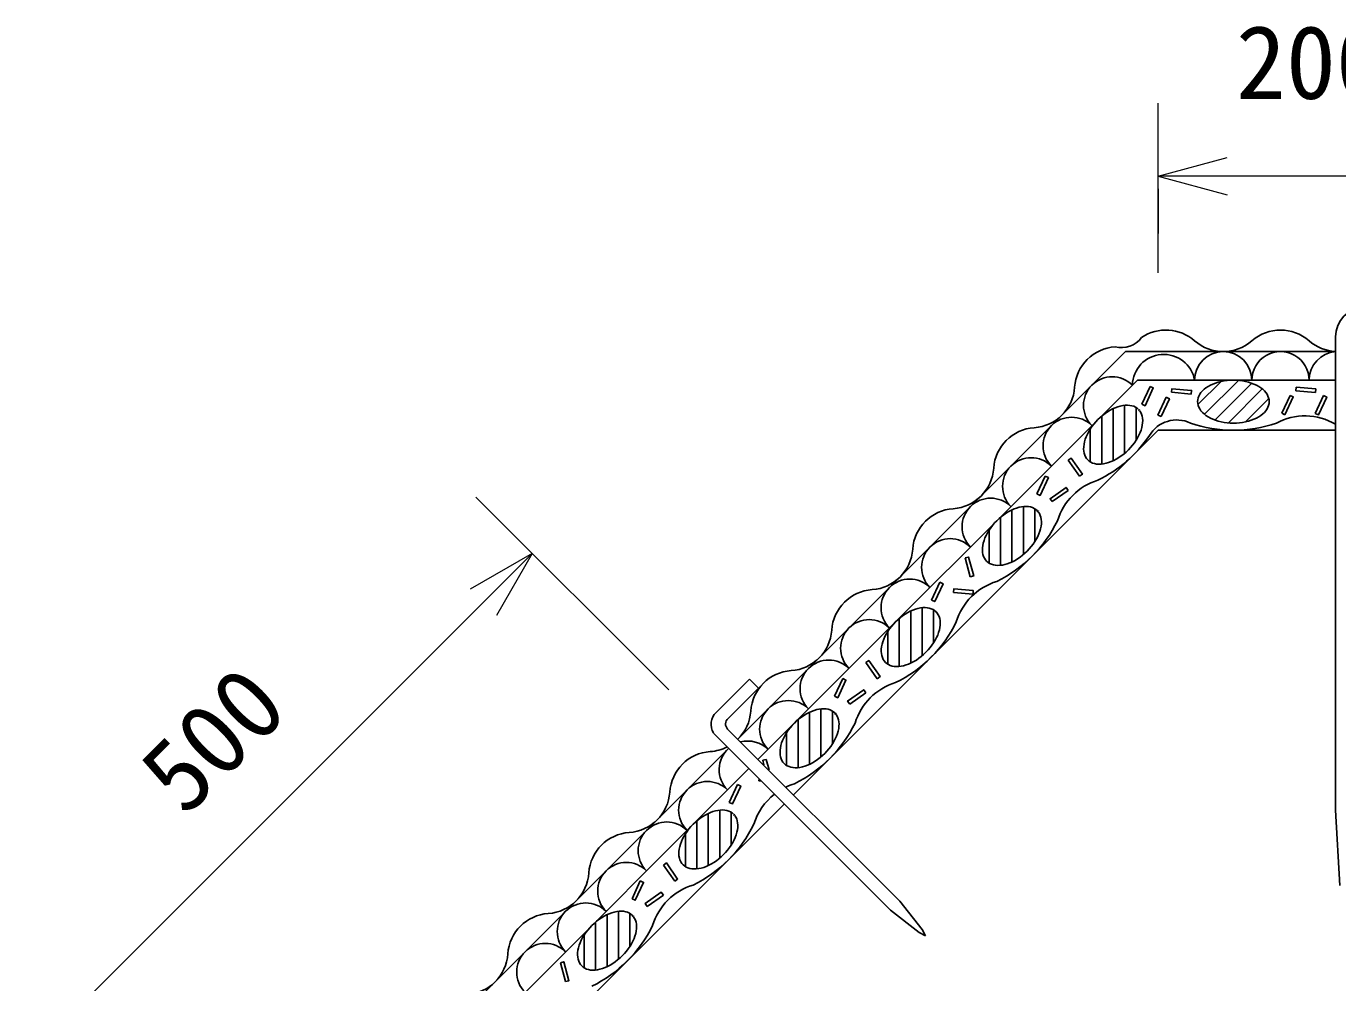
# Model space of a CAD drawing. Units: millimetres, scale not verified. Extents: x 200 to 8201, y 200 to 5825.
# Drawn here: x 2432 to 3348, y 3472 to 4141 of the extents above; entities that cross this region are included whole.
import ezdxf
from ezdxf.enums import TextEntityAlignment as Align

# ---------------------------------------------------------------- set-up
doc = ezdxf.new("R2010")
doc.units = ezdxf.units.MM
doc.header["$LTSCALE"] = 20
doc.layers.add('C-STR', color=7, linetype='Continuous', lineweight=25)
doc.layers.add('C-STR-DIM', color=1, linetype='Continuous', lineweight=13)
doc.styles.add('ＭＳ ゴシック', font='')
doc.styles.get('ＭＳ ゴシック').set_extended_font_data('MS Gothic')

msp = doc.modelspace()

# ---------------------------------------------------------------- linework, layer by layer
at = {"layer": 'C-STR'}
for p, q in [((3346.97, 3923.68), (3346.97, 3592.96)), ((2929.33, 3642.57), (3200.22, 3913.46)), ((3200.22, 3913.46), (3346.97, 3913.46)), ((2943.66, 3628.66), (3208.47, 3893.46)), ((3208.47, 3893.46), (3346.97, 3893.46)), ((3211.56, 3876.67), (3217.35, 3889.1)), ((3232.42, 3884.97), (3246.08, 3883.77)), ((3250.8, 3876.34), (3267.03, 3892.57)), ((3279.09, 3893.31), (3255.38, 3869.61)), ((3262.69, 3865.6), (3288.42, 3891.33)), ((3295.73, 3887.32), (3272.02, 3863.62)), ((3319.19, 3886.06), (3332.85, 3884.86)), ((3199.56, 3842.35), (3199.56, 3875.87)), ((3228.64, 3881.46), (3222.84, 3869.03)), ((3284.08, 3864.36), (3300.3, 3880.59)), ((3300.46, 3878.46), (3300.55, 3877.16)), ((3315.14, 3882.78), (3309.34, 3870.36)), ((3332.71, 3870.26), (3338.51, 3882.68)), ((3183.56, 3834.82), (3183.56, 3868.35)), ((3191.56, 3873.54), (3191.56, 3837.16)), ((3207.56, 3874.35), (3207.56, 3851.4)), ((3210.1, 3873.02), (3209.24, 3872.03)), ((3222.84, 3869.03), (3225.1, 3867.98)), ((3309.34, 3870.36), (3311.6, 3869.3)), ((2968.21, 3603.71), (3222.97, 3858.46)), ((3175.56, 3859.29), (3175.56, 3836.35)), ((3222.97, 3858.46), (3346.97, 3858.46)), ((3168.09, 3826.26), (3160.23, 3837.49)), ((3138.28, 3813.96), (3144.07, 3826.39)), ((3148.92, 3808.59), (3160.15, 3816.45)), ((3120.85, 3766.44), (3120.85, 3802.83)), ((3128.85, 3805.16), (3128.85, 3771.63)), ((3136.85, 3780.69), (3136.85, 3803.63)), ((3112.85, 3797.63), (3112.85, 3764.11)), ((3139.39, 3802.31), (3138.53, 3801.32)), ((3104.85, 3765.63), (3104.85, 3788.58)), ((3091.75, 3755.98), (3088.2, 3769.23)), ((3064.7, 3739.8), (3070.49, 3752.22)), ((3079.99, 3745.16), (3093.64, 3743.96)), ((3050.14, 3732.11), (3050.14, 3695.73)), ((3058.14, 3700.92), (3058.14, 3734.45)), ((3066.14, 3732.92), (3066.14, 3709.98)), ((3068.67, 3731.6), (3067.82, 3730.61)), ((3042.14, 3693.39), (3042.14, 3726.92)), ((3034.14, 3717.87), (3034.14, 3694.92)), ((3026.67, 3684.84), (3018.81, 3696.07)), ((2914.12, 3661.33), (2937.41, 3684.63)), ((2943.78, 3678.27), (2937.41, 3684.63)), ((2996.86, 3672.54), (3002.65, 3684.96)), ((2943.78, 3678.27), (2922.53, 3657.01)), ((3007.5, 3667.16), (3018.73, 3675.03)), ((2971.43, 3622.68), (2971.43, 3656.21)), ((2979.43, 3661.4), (2979.43, 3625.02)), ((2987.43, 3630.21), (2987.43, 3663.74)), ((2995.43, 3662.21), (2995.43, 3639.27)), ((2997.96, 3660.89), (2997.11, 3659.9)), ((2912.26, 3646.9), (3036.11, 3523.12)), ((2922.23, 3649.66), (3042.47, 3529.49)), ((2963.43, 3647.15), (2963.43, 3624.21)), ((2575.98, 3289.22), (2922.96, 3636.2)), ((2949.18, 3628.45), (2946.78, 3627.81)), ((2951.13, 3621.18), (2949.18, 3628.45)), ((2590.1, 3275.1), (2937.09, 3622.09)), ((2946.78, 3627.81), (2947.61, 3624.7)), ((2923.28, 3598.38), (2929.07, 3610.8)), ((2944.21, 3614.97), (2944.07, 3613.38)), ((2944.07, 3613.38), (2945.97, 3613.21)), ((2614.66, 3250.16), (2961.85, 3597.35)), ((2916.72, 3559.5), (2916.72, 3593.03)), ((3349.97, 3540.35), (3346.97, 3592.96)), ((2900.72, 3551.97), (2900.72, 3585.5)), ((2908.72, 3590.69), (2908.72, 3554.31)), ((2924.72, 3591.5), (2924.72, 3568.56)), ((2927.25, 3590.18), (2926.4, 3589.19)), ((2892.72, 3576.44), (2892.72, 3553.5)), ((2885.25, 3543.42), (2877.39, 3554.65)), ((2855.44, 3531.12), (2861.23, 3543.54)), ((2866.07, 3525.74), (2877.3, 3533.61)), ((3058.04, 3509.7), (3042.47, 3529.49)), ((2838.01, 3519.98), (2838.01, 3483.6)), ((2846.01, 3488.79), (2846.01, 3522.32)), ((2854.01, 3520.79), (2854.01, 3497.85)), ((2856.54, 3519.47), (2855.69, 3518.48)), ((3055.92, 3507.57), (3036.11, 3523.12)), ((2830.01, 3481.26), (2830.01, 3514.79)), ((3060.51, 3505.1), (3058.04, 3509.7)), ((2822.01, 3505.73), (2822.01, 3482.79)), ((3055.92, 3507.57), (3060.51, 3505.1)), ((2808.9, 3473.14), (2805.36, 3486.38))]:
    msp.add_line(p, q, dxfattribs=at)
for points in [[(3211.56, 3876.67), (3213.81, 3875.62), (3219.61, 3888.05), (3217.35, 3889.1)], [(3246.08, 3883.77), (3246.3, 3886.25), (3232.64, 3887.45), (3232.42, 3884.97)], [(3300.55, 3878.46), (3300.46, 3879.77), (3300.17, 3881.07), (3299.7, 3882.35), (3299.05, 3883.6), (3298.21, 3884.8), (3297.2, 3885.96), (3296.03, 3887.07), (3294.7, 3888.11), (3293.23, 3889.07), (3291.62, 3889.96), (3289.89, 3890.75), (3288.05, 3891.46), (3286.12, 3892.06), (3284.1, 3892.56), (3282.02, 3892.95), (3279.89, 3893.24), (3277.73, 3893.41), (3275.55, 3893.46), (3273.37, 3893.41), (3271.21, 3893.24), (3269.08, 3892.95), (3267, 3892.56), (3264.99, 3892.06), (3263.05, 3891.46), (3261.21, 3890.75), (3259.48, 3889.96), (3257.88, 3889.07), (3256.4, 3888.11), (3255.07, 3887.07), (3253.9, 3885.96), (3252.9, 3884.8), (3252.06, 3883.6), (3251.41, 3882.35), (3250.93, 3881.07), (3250.65, 3879.77), (3250.55, 3878.46), (3250.65, 3877.16), (3250.93, 3875.86), (3251.41, 3874.58), (3252.06, 3873.33), (3252.9, 3872.13), (3253.9, 3870.96), (3255.07, 3869.86), (3256.4, 3868.82), (3257.88, 3867.86), (3259.48, 3866.97), (3261.21, 3866.18), (3263.05, 3865.47), (3264.99, 3864.87), (3267, 3864.37), (3269.08, 3863.98), (3271.21, 3863.69), (3273.37, 3863.52), (3275.55, 3863.46), (3277.73, 3863.52), (3279.89, 3863.69), (3282.02, 3863.98), (3284.1, 3864.37), (3286.12, 3864.87), (3288.05, 3865.47), (3289.89, 3866.18), (3291.62, 3866.97), (3293.23, 3867.86), (3294.7, 3868.82), (3296.03, 3869.86), (3297.2, 3870.96), (3298.21, 3872.13), (3299.05, 3873.33), (3299.7, 3874.58), (3300.17, 3875.86), (3300.46, 3877.16)], [(3332.85, 3884.86), (3333.07, 3887.34), (3319.41, 3888.54), (3319.19, 3886.06)], [(3209.24, 3873.02), (3208.25, 3873.88), (3207.13, 3874.6), (3205.89, 3875.17), (3204.55, 3875.58), (3203.1, 3875.85), (3201.57, 3875.96), (3199.96, 3875.91), (3198.29, 3875.71), (3196.56, 3875.35), (3194.8, 3874.83), (3193.01, 3874.17), (3191.21, 3873.37), (3189.42, 3872.43), (3187.64, 3871.36), (3185.89, 3870.17), (3184.19, 3868.86), (3182.54, 3867.45), (3180.95, 3865.95), (3179.45, 3864.37), (3178.05, 3862.72), (3176.74, 3861.02), (3175.55, 3859.27), (3174.48, 3857.49), (3173.54, 3855.69), (3172.73, 3853.89), (3172.07, 3852.11), (3171.56, 3850.35), (3171.2, 3848.62), (3171, 3846.95), (3170.95, 3845.34), (3171.06, 3843.81), (3171.32, 3842.36), (3171.74, 3841.02), (3172.31, 3839.78), (3173.03, 3838.66), (3173.88, 3837.67), (3174.88, 3836.81), (3175.99, 3836.09), (3177.23, 3835.53), (3178.58, 3835.11), (3180.02, 3834.84), (3181.56, 3834.73), (3183.16, 3834.78), (3184.84, 3834.99), (3186.56, 3835.35), (3188.32, 3835.86), (3190.11, 3836.52), (3191.91, 3837.32), (3193.7, 3838.26), (3195.48, 3839.33), (3197.23, 3840.53), (3198.94, 3841.83), (3200.59, 3843.24), (3202.17, 3844.74), (3203.67, 3846.32), (3205.08, 3847.97), (3206.38, 3849.68), (3207.57, 3851.42), (3208.65, 3853.2), (3209.59, 3855), (3210.39, 3856.8), (3211.05, 3858.58), (3211.56, 3860.35), (3211.92, 3862.07), (3212.13, 3863.74), (3212.17, 3865.35), (3212.07, 3866.88), (3211.8, 3868.33), (3211.38, 3869.68), (3210.81, 3870.91), (3210.1, 3872.03)], [(3225.1, 3867.98), (3230.9, 3880.41), (3228.64, 3881.46)], [(3311.6, 3869.3), (3317.4, 3881.73), (3315.14, 3882.78)], [(3332.71, 3870.26), (3334.97, 3869.2), (3340.77, 3881.63), (3338.51, 3882.68)], [(3168.09, 3826.26), (3170.13, 3827.69), (3162.27, 3838.92), (3160.23, 3837.49)], [(3138.28, 3813.96), (3140.54, 3812.91), (3146.33, 3825.33), (3144.07, 3826.39)], [(3160.15, 3816.45), (3158.72, 3818.49), (3147.49, 3810.63), (3148.92, 3808.59)], [(3138.53, 3802.31), (3137.54, 3803.17), (3136.42, 3803.89), (3135.18, 3804.46), (3133.83, 3804.87), (3132.39, 3805.14), (3130.86, 3805.25), (3129.25, 3805.2), (3127.57, 3804.99), (3125.85, 3804.63), (3124.09, 3804.12), (3122.3, 3803.46), (3120.5, 3802.66), (3118.71, 3801.72), (3116.93, 3800.65), (3115.18, 3799.46), (3113.48, 3798.15), (3111.83, 3796.74), (3110.24, 3795.24), (3108.74, 3793.66), (3107.34, 3792.01), (3106.03, 3790.3), (3104.84, 3788.56), (3103.77, 3786.78), (3102.83, 3784.98), (3102.02, 3783.18), (3101.36, 3781.4), (3100.85, 3779.63), (3100.49, 3777.91), (3100.29, 3776.24), (3100.24, 3774.63), (3100.35, 3773.1), (3100.61, 3771.65), (3101.03, 3770.3), (3101.6, 3769.07), (3102.32, 3767.95), (3103.17, 3766.96), (3104.16, 3766.1), (3105.28, 3765.38), (3106.52, 3764.81), (3107.87, 3764.4), (3109.31, 3764.13), (3110.84, 3764.02), (3112.45, 3764.07), (3114.13, 3764.28), (3115.85, 3764.63), (3117.61, 3765.15), (3119.4, 3765.81), (3121.2, 3766.61), (3122.99, 3767.55), (3124.77, 3768.62), (3126.52, 3769.81), (3128.23, 3771.12), (3129.88, 3772.53), (3131.46, 3774.03), (3132.96, 3775.61), (3134.37, 3777.26), (3135.67, 3778.96), (3136.86, 3780.71), (3137.93, 3782.49), (3138.88, 3784.29), (3139.68, 3786.09), (3140.34, 3787.87), (3140.85, 3789.63), (3141.21, 3791.36), (3141.42, 3793.03), (3141.46, 3794.64), (3141.35, 3796.17), (3141.09, 3797.62), (3140.67, 3798.96), (3140.1, 3800.2), (3139.39, 3801.32)], [(3091.75, 3755.98), (3094.15, 3756.63), (3090.6, 3769.87), (3088.2, 3769.23)], [(3064.7, 3739.8), (3066.95, 3738.75), (3072.75, 3751.17), (3070.49, 3752.22)], [(3093.64, 3743.96), (3093.86, 3746.44), (3080.2, 3747.64), (3079.99, 3745.16)], [(3067.82, 3731.6), (3066.83, 3732.46), (3065.71, 3733.18), (3064.47, 3733.74), (3063.12, 3734.16), (3061.68, 3734.43), (3060.15, 3734.54), (3058.54, 3734.49), (3056.86, 3734.28), (3055.14, 3733.92), (3053.38, 3733.41), (3051.59, 3732.75), (3049.79, 3731.95), (3048, 3731.01), (3046.22, 3729.94), (3044.47, 3728.74), (3042.76, 3727.44), (3041.11, 3726.03), (3039.53, 3724.53), (3038.03, 3722.95), (3036.63, 3721.3), (3035.32, 3719.59), (3034.13, 3717.84), (3033.06, 3716.07), (3032.12, 3714.27), (3031.31, 3712.47), (3030.65, 3710.69), (3030.14, 3708.92), (3029.78, 3707.2), (3029.58, 3705.53), (3029.53, 3703.92), (3029.64, 3702.39), (3029.9, 3700.94), (3030.32, 3699.59), (3030.89, 3698.36), (3031.61, 3697.24), (3032.46, 3696.25), (3033.45, 3695.39), (3034.57, 3694.67), (3035.81, 3694.1), (3037.16, 3693.68), (3038.6, 3693.42), (3040.13, 3693.31), (3041.74, 3693.36), (3043.42, 3693.56), (3045.14, 3693.92), (3046.9, 3694.44), (3048.69, 3695.1), (3050.49, 3695.9), (3052.28, 3696.84), (3054.06, 3697.91), (3055.81, 3699.1), (3057.52, 3700.41), (3059.17, 3701.82), (3060.75, 3703.32), (3062.25, 3704.9), (3063.66, 3706.55), (3064.96, 3708.25), (3066.15, 3710), (3067.22, 3711.78), (3068.16, 3713.58), (3068.97, 3715.38), (3069.63, 3717.16), (3070.14, 3718.92), (3070.5, 3720.65), (3070.7, 3722.32), (3070.75, 3723.93), (3070.64, 3725.46), (3070.38, 3726.91), (3069.96, 3728.25), (3069.39, 3729.49), (3068.67, 3730.61)], [(3026.67, 3684.84), (3028.71, 3686.27), (3020.85, 3697.5), (3018.81, 3696.07)], [(2996.86, 3672.54), (2999.11, 3671.49), (3004.91, 3683.91), (3002.65, 3684.96)], [(3018.73, 3675.03), (3017.3, 3677.07), (3006.07, 3669.2), (3007.5, 3667.16)], [(2997.11, 3660.89), (2996.12, 3661.75), (2995, 3662.46), (2993.76, 3663.03), (2992.41, 3663.45), (2990.97, 3663.72), (2989.44, 3663.83), (2987.83, 3663.78), (2986.15, 3663.57), (2984.43, 3663.21), (2982.67, 3662.7), (2980.88, 3662.04), (2979.08, 3661.24), (2977.29, 3660.3), (2975.51, 3659.23), (2973.76, 3658.03), (2972.05, 3656.73), (2970.4, 3655.32), (2968.82, 3653.82), (2967.32, 3652.24), (2965.91, 3650.59), (2964.61, 3648.88), (2963.42, 3647.13), (2962.35, 3645.36), (2961.41, 3643.56), (2960.6, 3641.76), (2959.94, 3639.98), (2959.43, 3638.21), (2959.07, 3636.49), (2958.87, 3634.82), (2958.82, 3633.21), (2958.93, 3631.67), (2959.19, 3630.23), (2959.61, 3628.88), (2960.18, 3627.65), (2960.89, 3626.53), (2961.75, 3625.54), (2962.74, 3624.68), (2963.86, 3623.96), (2965.1, 3623.39), (2966.45, 3622.97), (2967.89, 3622.71), (2969.42, 3622.6), (2971.03, 3622.65), (2972.71, 3622.85), (2974.43, 3623.21), (2976.19, 3623.73), (2977.98, 3624.39), (2979.78, 3625.19), (2981.57, 3626.13), (2983.35, 3627.2), (2985.1, 3628.39), (2986.81, 3629.7), (2988.46, 3631.11), (2990.04, 3632.61), (2991.54, 3634.19), (2992.94, 3635.84), (2994.25, 3637.54), (2995.44, 3639.29), (2996.51, 3641.07), (2997.45, 3642.87), (2998.26, 3644.66), (2998.92, 3646.45), (2999.43, 3648.21), (2999.79, 3649.94), (2999.99, 3651.61), (3000.04, 3653.22), (2999.93, 3654.75), (2999.67, 3656.2), (2999.25, 3657.54), (2998.68, 3658.78), (2997.96, 3659.9)], [(2923.28, 3598.38), (2925.53, 3597.32), (2931.33, 3609.75), (2929.07, 3610.8)], [(2926.4, 3590.18), (2925.4, 3591.04), (2924.29, 3591.75), (2923.05, 3592.32), (2921.7, 3592.74), (2920.26, 3593.01), (2918.72, 3593.12), (2917.12, 3593.07), (2915.44, 3592.86), (2913.72, 3592.5), (2911.96, 3591.99), (2910.17, 3591.33), (2908.37, 3590.53), (2906.58, 3589.59), (2904.8, 3588.52), (2903.05, 3587.32), (2901.34, 3586.02), (2899.69, 3584.61), (2898.11, 3583.11), (2896.61, 3581.53), (2895.2, 3579.88), (2893.9, 3578.17), (2892.71, 3576.42), (2891.64, 3574.64), (2890.69, 3572.85), (2889.89, 3571.05), (2889.23, 3569.26), (2888.72, 3567.5), (2888.36, 3565.78), (2888.15, 3564.11), (2888.11, 3562.5), (2888.21, 3560.96), (2888.48, 3559.52), (2888.9, 3558.17), (2889.47, 3556.94), (2890.18, 3555.82), (2891.04, 3554.83), (2892.03, 3553.97), (2893.15, 3553.25), (2894.39, 3552.68), (2895.73, 3552.26), (2897.18, 3552), (2898.71, 3551.89), (2900.32, 3551.94), (2901.99, 3552.14), (2903.72, 3552.5), (2905.48, 3553.01), (2907.27, 3553.67), (2909.07, 3554.48), (2910.86, 3555.42), (2912.64, 3556.49), (2914.39, 3557.68), (2916.09, 3558.99), (2917.74, 3560.4), (2919.33, 3561.9), (2920.83, 3563.48), (2922.23, 3565.13), (2923.54, 3566.83), (2924.73, 3568.58), (2925.8, 3570.36), (2926.74, 3572.16), (2927.55, 3573.95), (2928.21, 3575.74), (2928.72, 3577.5), (2929.08, 3579.23), (2929.28, 3580.9), (2929.33, 3582.51), (2929.22, 3584.04), (2928.96, 3585.49), (2928.54, 3586.83), (2927.97, 3588.07), (2927.25, 3589.19)], [(2885.25, 3543.42), (2887.29, 3544.85), (2879.43, 3556.08), (2877.39, 3554.65)], [(2855.44, 3531.12), (2857.69, 3530.06), (2863.49, 3542.49), (2861.23, 3543.54)], [(2877.3, 3533.61), (2875.88, 3535.65), (2864.65, 3527.78), (2866.07, 3525.74)], [(2855.69, 3519.47), (2854.69, 3520.33), (2853.58, 3521.04), (2852.34, 3521.61), (2850.99, 3522.03), (2849.55, 3522.3), (2848.01, 3522.4), (2846.41, 3522.36), (2844.73, 3522.15), (2843.01, 3521.79), (2841.25, 3521.28), (2839.46, 3520.62), (2837.66, 3519.82), (2835.87, 3518.88), (2834.09, 3517.81), (2832.34, 3516.61), (2830.63, 3515.31), (2828.98, 3513.9), (2827.4, 3512.4), (2825.9, 3510.82), (2824.49, 3509.17), (2823.19, 3507.46), (2822, 3505.71), (2820.92, 3503.93), (2819.98, 3502.14), (2819.18, 3500.34), (2818.52, 3498.55), (2818.01, 3496.79), (2817.65, 3495.07), (2817.44, 3493.4), (2817.4, 3491.79), (2817.5, 3490.25), (2817.77, 3488.81), (2818.19, 3487.46), (2818.76, 3486.22), (2819.47, 3485.11), (2820.33, 3484.11), (2821.32, 3483.26), (2822.44, 3482.54), (2823.68, 3481.97), (2825.02, 3481.55), (2826.47, 3481.29), (2828, 3481.18), (2829.61, 3481.23), (2831.28, 3481.43), (2833.01, 3481.79), (2834.77, 3482.3), (2836.56, 3482.96), (2838.35, 3483.77), (2840.15, 3484.71), (2841.93, 3485.78), (2843.68, 3486.97), (2845.38, 3488.28), (2847.03, 3489.69), (2848.61, 3491.19), (2850.12, 3492.77), (2851.52, 3494.42), (2852.83, 3496.12), (2854.02, 3497.87), (2855.09, 3499.65), (2856.03, 3501.45), (2856.84, 3503.24), (2857.5, 3505.03), (2858.01, 3506.79), (2858.37, 3508.52), (2858.57, 3510.19), (2858.62, 3511.8), (2858.51, 3513.33), (2858.25, 3514.78), (2857.83, 3516.12), (2857.26, 3517.36), (2856.54, 3518.48)], [(2808.9, 3473.14), (2811.31, 3473.79), (2807.76, 3487.03), (2805.36, 3486.38)]]:
    msp.add_lwpolyline(points, dxfattribs=at)
for centre, radius, start, end in [((3367.97, 3923.68), 21, 92.49393, 180), ((3268.47, 3893.46), 20, 0, 180), ((3308.47, 3893.46), 20, 359.99985, 180), ((3348.47, 3893.46), 20, 94.30848, 180.00015), ((3226.91, 3889.54), 21.91, 10.31006, 178.82068), ((3190.85, 3875.85), 20, 45, 225), ((3162.57, 3847.57), 20, 45, 225), ((3325.55, 3825.96), 42.5, 59.74841, 118.07249), ((3235.97, 3843.5), 22.15, 64.34733, 149.59974), ((3275.55, 3950.96), 92.5, 251.07536, 288.92464), ((3140.3, 3906.61), 92.5, 296.07536, 325.86686), ((3134.29, 3819.28), 20, 45, 225), ((3193.33, 3782.87), 42.5, 106.92751, 163.07249), ((3106, 3791), 20, 45, 225), ((3069.59, 3835.9), 92.5, 296.07536, 333.92464), ((3077.72, 3762.71), 20, 45, 225), ((3049.43, 3734.43), 20, 45, 225), ((3122.62, 3712.16), 42.5, 106.92751, 163.07249), ((3021.15, 3706.15), 20, 45, 225), ((2998.87, 3765.19), 92.5, 296.07536, 333.92464), ((2992.86, 3677.86), 20, 45, 225), ((3051.91, 3641.45), 42.5, 106.92751, 163.07249), ((2964.58, 3649.58), 20, 45, 225), ((2922.8, 3652.88), 12.12, 135.76262, 209.53793), ((2925.76, 3653.2), 5, 130.3409, 225.01704), ((2928.16, 3694.48), 92.5, 296.07536, 333.92464), ((2936.3, 3621.29), 20, 45, 104.61141), ((2936.3, 3621.29), 20, 131.79999, 225), ((2908.01, 3593.01), 20, 45, 225), ((2981.2, 3570.74), 42.5, 106.92751, 115.58045), ((2981.2, 3570.74), 42.5, 128.06729, 163.07249), ((2879.73, 3564.72), 20, 45, 225), ((2857.45, 3623.77), 92.5, 296.07536, 333.92464), ((2851.44, 3536.44), 20, 45, 225), ((2910.49, 3500.02), 42.5, 106.92751, 163.07249), ((2823.16, 3508.16), 20, 45, 225), ((2786.74, 3553.06), 92.5, 296.07536, 333.92464), ((2794.87, 3479.87), 20, 45, 225)]:
    msp.add_arc(centre, radius, start, end, dxfattribs=at)
at = {"layer": 'C-STR', "color": 1}
for centre, radius, start, end in [((3197.43, 3933.61), 17.42, 255.02896, 323.50813), ((3228.47, 3898.05), 30.42, 48.88791, 124.05609), ((3308.47, 3898.05), 30.42, 48.88791, 131.11209), ((3195, 3886.43), 30.42, 93.88791, 176.11209), ((3268.47, 3943.88), 30.42, 228.88791, 311.11209), ((3348.47, 3943.88), 30.42, 228.88791, 267.16855), ((3134.3, 3890.56), 30.42, 273.88791, 356.11209), ((3138.43, 3829.87), 30.42, 93.88791, 176.11209), ((3077.73, 3833.99), 30.42, 273.88791, 356.11209), ((3081.86, 3773.3), 30.42, 93.88791, 176.11209), ((3021.17, 3777.42), 30.42, 273.88791, 356.11209), ((3025.29, 3716.73), 30.42, 93.88791, 176.11209), ((2964.6, 3720.85), 30.42, 273.88791, 356.11209), ((2968.72, 3660.16), 30.42, 93.88791, 176.11209), ((2908.03, 3664.28), 30.42, 314.44434, 356.11209), ((2912.15, 3603.59), 30.42, 93.88791, 176.11209), ((2908.03, 3664.28), 30.42, 273.88791, 297.20558), ((2851.46, 3607.72), 30.42, 273.88791, 356.11209), ((2855.58, 3547.02), 30.42, 93.88791, 176.11209), ((2794.89, 3551.15), 30.42, 273.88791, 356.11209), ((2799.02, 3490.45), 30.42, 93.88791, 176.11209), ((2738.32, 3494.58), 30.42, 273.88791, 356.11209)]:
    msp.add_arc(centre, radius, start, end, dxfattribs=at)
at = {"layer": 'C-STR-DIM'}
for p, q in [((3222.97, 3968.46), (3222.97, 4087.05)), ((3222.97, 4036), (3271.26, 4048.94)), ((3422.97, 4036), (3222.97, 4036)), ((3222.97, 4036), (3271.26, 4023.06)), ((3222.97, 4027.05), (3222.97, 3996)), ((2881.08, 3677.09), (2746.37, 3811.8)), ((2432.21, 3418.85), (2785.77, 3772.41)), ((2785.77, 3772.41), (2742.46, 3747.41)), ((2785.77, 3772.41), (2760.77, 3729.1))]:
    msp.add_line(p, q, dxfattribs=at)

# ---------------------------------------------------------------- texts
at = {"layer": 'C-STR-DIM', "color": 7, "style": 'ＭＳ ゴシック'}
msp.add_text('200', height=51.32, dxfattribs=at).set_placement((3277.35, 4074.62), align=Align.BOTTOM_LEFT)
msp.add_text('500', height=51.32, rotation=45, dxfattribs=at).set_placement((2554.18, 3576.59), align=Align.BOTTOM_LEFT)

doc.saveas('drawing.dxf')
